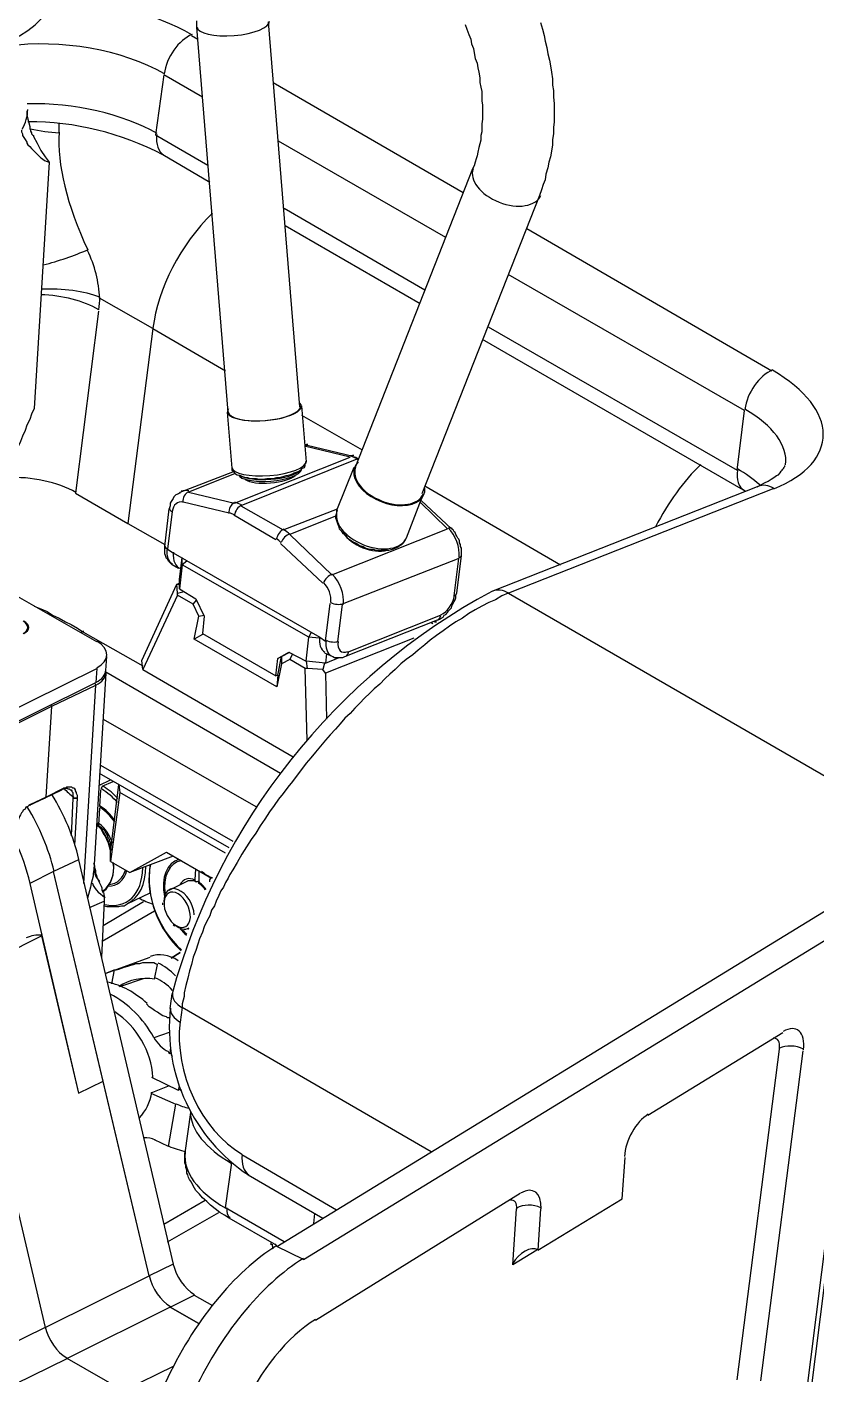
# Model space of a CAD drawing. Header units: inches. Extents: x 109 to 1721, y 29 to 669.
# Drawn here: x 1420.26 to 1438.16, y 318.33 to 348.87 of the extents above; entities that cross this region are included whole.
import ezdxf

# ---------------------------------------------------------------- set-up
doc = ezdxf.new("R2010")
doc.units = ezdxf.units.IN
doc.header["$LTSCALE"] = 0.03937
doc.header["$MEASUREMENT"] = 0
doc.layers.add('PDF3_Geometría', color=7, linetype='Continuous')

# ---------------------------------------------------------------- blocks, each defined once
blk = doc.blocks.new('OH3A1-1$-$ASSY$$CENTER$TUB_-_v2$-$copia1')
at = {"layer": 'PDF3_Geometría', "lineweight": -3}
for points in [[(15.6534, 10.245), (15.6534, 10.2508)], [(15.965, 10.2492), (15.9667, 10.2433), (15.9683, 10.2375), (15.9692, 10.2325), (15.9708, 10.2267), (15.9717, 10.2208), (15.9733, 10.215), (15.9742, 10.21), (15.975, 10.2042), (15.9758, 10.1983), (15.9758, 10.1925), (15.9767, 10.1875), (15.9767, 10.1817), (15.9775, 10.1758), (15.9775, 10.1708), (15.9775, 10.165), (15.9775, 10.1592), (15.9767, 10.1542), (15.9767, 10.1483), (15.9758, 10.1433), (15.9758, 10.1383), (15.975, 10.1325), (15.9742, 10.1275), (15.9725, 10.1225), (15.9717, 10.1175), (15.97, 10.1117), (15.9692, 10.1067), (15.9675, 10.1025), (15.9658, 10.0975), (15.9642, 10.0925), (15.8575, 9.8217)], [(15.7467, 9.9008), (15.7183, 10.25)], [(15.8967, 10.2475), (15.8983, 10.2433), (15.9, 10.2383), (15.9017, 10.2342), (15.9025, 10.23), (15.9042, 10.2258), (15.905, 10.2217), (15.9058, 10.2167), (15.9075, 10.2125), (15.9083, 10.2083), (15.9092, 10.2042), (15.91, 10.1992), (15.91, 10.195), (15.9108, 10.1908), (15.9117, 10.1867), (15.9117, 10.1825), (15.9117, 10.1783), (15.9125, 10.1742), (15.9125, 10.17), (15.9125, 10.1658), (15.9125, 10.1617), (15.9117, 10.1575), (15.9117, 10.1542), (15.9117, 10.15), (15.9108, 10.1467), (15.9108, 10.1425), (15.91, 10.1392), (15.9092, 10.1358), (15.9083, 10.1317), (15.9075, 10.1283), (15.9067, 10.1258), (15.9058, 10.1225), (15.905, 10.1192), (15.9033, 10.1167)], [(15.6817, 9.8958), (15.6533, 10.245)], [(15.6483, 10.2375), (15.6542, 10.2342)], [(15.6233, 10.2017), (15.6158, 10.1475), (15.6633, 10.12)], [(15.6583, 10.1817), (15.6233, 10.2017)], [(15.7225, 10.195), (15.895, 10.095)], [(15.4992, 10.1692), (15.4992, 10.1658), (15.5, 10.1617), (15.5008, 10.1583), (15.5017, 10.155), (15.5017, 10.1533), (15.5025, 10.1517), (15.5025, 10.1508), (15.5033, 10.1492), (15.5033, 10.1483), (15.5042, 10.1475), (15.505, 10.1467), (15.505, 10.1458)], [(15.5283, 10.1492), (15.5283, 10.1533), (15.5283, 10.1575)], [(15.4942, 10.1517), (15.4942, 10.15), (15.495, 10.1483), (15.495, 10.1467), (15.4958, 10.1458), (15.4975, 10.1433), (15.4992, 10.1408), (15.4992, 10.14), (15.5, 10.1383), (15.5017, 10.1367), (15.5033, 10.135), (15.505, 10.1333), (15.5067, 10.1317), (15.5083, 10.13), (15.51, 10.1283), (15.5117, 10.1267), (15.5133, 10.1258), (15.515, 10.1242), (15.5175, 10.1233), (15.5192, 10.1225)], [(15.505, 10.1458), (15.5083, 10.14), (15.5117, 10.1333), (15.5158, 10.1275), (15.5192, 10.1225), (15.5058, 9.8992)], [(15.8792, 10.0542), (15.7275, 10.1417)], [(15.665, 10.1042), (15.6225, 10.1292)], [(15.9033, 10.1167), (15.7967, 9.845)], [(15.7325, 10.0808), (15.86, 10.0067)], [(15.8558, 9.9942), (15.7333, 10.065)], [(15.9525, 10.0625), (16.175, 9.9333)], [(15.5592, 10.0292), (15.5592, 10.0292)], [(15.9175, 9.9733), (16.1433, 9.8433), (16.15, 9.8975), (15.9358, 10.0208)], [(15.6133, 9.9717), (15.565, 9.9992)], [(15.5642, 9.9875), (15.5433, 9.8225)], [(15.6133, 9.9717), (15.5908, 9.795)], [(15.6133, 9.9717), (15.5908, 9.795), (15.6242, 9.7758)], [(15.6133, 9.9717), (15.6792, 9.9333)], [(16.1492, 9.825), (15.9125, 9.9617)], [(15.5058, 9.8992), (15.5033, 9.8942), (15.5017, 9.8892), (15.4992, 9.8842), (15.4975, 9.8792), (15.495, 9.8742), (15.4933, 9.8692), (15.4908, 9.8642), (15.4892, 9.8592), (15.4875, 9.8542), (15.4858, 9.8492), (15.4842, 9.8467), (15.4833, 9.8442), (15.4817, 9.8383), (15.48, 9.8333), (15.4792, 9.8308), (15.4792, 9.8283), (15.4783, 9.8258), (15.4775, 9.8233), (15.4767, 9.82), (15.4767, 9.8175)], [(15.7483, 9.9017), (15.7525, 9.8508)], [(15.6808, 9.8958), (15.685, 9.845), (15.685, 9.8442), (15.685, 9.8433), (15.6858, 9.8425), (15.6875, 9.8408), (15.6883, 9.84), (15.69, 9.8392), (15.6925, 9.8383), (15.6942, 9.8375), (15.6967, 9.8367), (15.6992, 9.8367), (15.7017, 9.8358), (15.7042, 9.8358), (15.7075, 9.8358), (15.71, 9.835), (15.7133, 9.835), (15.7167, 9.8358), (15.7192, 9.8358), (15.7225, 9.8358), (15.7258, 9.8367), (15.7283, 9.8367), (15.7317, 9.8375), (15.7342, 9.8383), (15.7375, 9.8392), (15.74, 9.84), (15.7417, 9.8408), (15.7442, 9.8417), (15.7458, 9.8425), (15.7475, 9.8433), (15.7492, 9.845), (15.7508, 9.8458), (15.7517, 9.8475), (15.7517, 9.8483), (15.7517, 9.8492), (15.7525, 9.85), (15.7525, 9.8508)], [(15.7483, 9.8933), (15.8033, 9.8617)], [(15.6875, 9.84), (15.6458, 9.8233), (15.6875, 9.8133), (15.7925, 9.855), (15.7508, 9.865)], [(15.7508, 9.8658), (15.7525, 9.8658), (15.7533, 9.8658)], [(15.7508, 9.865), (15.7508, 9.865)], [(15.795, 9.8558), (15.7533, 9.8658)], [(15.8, 9.8525), (15.7983, 9.8533), (15.6933, 9.8108), (15.7317, 9.7892), (15.7808, 9.8083)], [(15.795, 9.8558), (15.7975, 9.855), (15.8, 9.8533)], [(15.6383, 9.8233), (15.6858, 9.8417)], [(15.7958, 9.8458), (15.78, 9.8067), (15.78, 9.8042), (15.7792, 9.8017), (15.7792, 9.8), (15.78, 9.7975), (15.7808, 9.795), (15.7817, 9.7925), (15.7825, 9.79), (15.7842, 9.7883), (15.7858, 9.7858), (15.7883, 9.7842), (15.79, 9.7817), (15.7925, 9.78), (15.795, 9.7783), (15.7983, 9.7767), (15.8008, 9.775), (15.8042, 9.7742), (15.8067, 9.7725), (15.81, 9.7717), (15.8133, 9.7717), (15.8158, 9.7708), (15.8192, 9.7708), (15.8225, 9.7708), (15.825, 9.7708), (15.8275, 9.7708), (15.8308, 9.7717), (15.8333, 9.7725), (15.835, 9.7733), (15.8375, 9.775), (15.8392, 9.7758), (15.8408, 9.7775), (15.8425, 9.78), (15.8433, 9.7817)], [(16.1617, 9.8283), (16.165, 9.83), (16.1683, 9.8317), (16.1717, 9.8333), (16.1742, 9.835), (16.1767, 9.8367), (16.1792, 9.8383), (16.1808, 9.8392), (16.1825, 9.8408), (16.1833, 9.8425), (16.1842, 9.8433), (16.185, 9.8442), (16.1858, 9.845), (16.1858, 9.8458), (16.1867, 9.8467), (16.1867, 9.8475)], [(15.6383, 9.8233), (15.6375, 9.8225), (15.6367, 9.8217), (15.6342, 9.8208), (15.6325, 9.8192), (15.6317, 9.8175), (15.63, 9.815), (15.6292, 9.8133), (15.6292, 9.8108), (15.6283, 9.8083)], [(15.86, 9.8292), (15.9833, 9.7575)], [(16.1617, 9.8283), (15.9209, 9.7333)], [(16.1767, 9.8267), (15.9359, 9.7317), (16.3342, 9.5017), (16.35, 9.5083)], [(16.1508, 9.8242), (16.1492, 9.825)], [(15.5433, 9.8225), (15.5908, 9.795)], [(15.6825, 9.8042), (15.6408, 9.8142)], [(15.7792, 9.8017), (15.7375, 9.785), (15.7758, 9.7483), (15.8808, 9.79), (15.8558, 9.8142)], [(15.775, 9.675), (15.7767, 9.6742), (15.7783, 9.6733), (15.78, 9.6733), (15.7817, 9.6733), (15.7833, 9.6733), (15.785, 9.6733), (15.7858, 9.6733), (15.7875, 9.6742), (15.8717, 9.7075), (15.8733, 9.7083), (15.875, 9.7092), (15.8767, 9.71), (15.8775, 9.7117), (15.8792, 9.7125), (15.8808, 9.7142), (15.8817, 9.7158), (15.8833, 9.7175), (15.8842, 9.7183), (15.885, 9.7208), (15.8858, 9.7225), (15.8867, 9.7242), (15.8875, 9.7258), (15.8883, 9.7275), (15.8883, 9.73), (15.8892, 9.7317), (15.8933, 9.7658), (15.8933, 9.7675), (15.8933, 9.7692), (15.8933, 9.7708), (15.8933, 9.7725), (15.8925, 9.7742), (15.8925, 9.7758), (15.8917, 9.7775), (15.8917, 9.7792), (15.8908, 9.7808), (15.89, 9.7817), (15.8892, 9.7833), (15.8883, 9.785), (15.8875, 9.7867), (15.8867, 9.7875), (15.8858, 9.7892), (15.8842, 9.79), (15.8567, 9.8158)], [(15.8583, 9.8208), (15.8433, 9.7817)], [(15.6242, 9.7742), (15.6283, 9.8083)], [(15.6308, 9.8058), (15.6267, 9.7717), (15.6317, 9.7683)], [(15.725, 9.78), (15.6867, 9.8025)], [(15.7675, 9.7408), (15.7292, 9.7767)], [(15.6308, 9.7575), (15.63, 9.7583), (15.6292, 9.7592), (15.6283, 9.76), (15.6275, 9.7608), (15.6267, 9.7625), (15.6258, 9.7633), (15.625, 9.7658), (15.6242, 9.7675), (15.6242, 9.77), (15.6242, 9.7725), (15.6242, 9.7742)], [(15.6317, 9.7683), (15.765, 9.6917)], [(15.6375, 9.7442), (15.64, 9.7642)], [(15.6442, 9.7608), (15.64, 9.7575), (15.64, 9.7633)], [(15.8908, 9.7633), (15.785, 9.7217), (15.7808, 9.6875)], [(15.8867, 9.7292), (15.8908, 9.7633)], [(15.6367, 9.7542), (15.6308, 9.7575)], [(15.5625, 9.6875), (15.465, 9.7433)], [(15.6042, 9.6625), (15.6033, 9.6708), (15.635, 9.74), (15.6375, 9.7408)], [(15.635, 9.74), (15.635, 9.74)], [(15.6358, 9.73), (15.6358, 9.7317), (15.635, 9.74)], [(15.635, 9.74), (15.6375, 9.74)], [(15.6375, 9.7358), (15.6375, 9.7442)], [(15.7533, 9.5983), (15.7517, 9.6633), (15.7375, 9.6717), (15.73, 9.6675), (15.7258, 9.6467), (15.6508, 9.69), (15.655, 9.7108), (15.65, 9.7217), (15.6358, 9.73), (15.6042, 9.6625)], [(15.6358, 9.7317), (15.6417, 9.7333)], [(15.9358, 9.7317), (15.93, 9.7292), (15.9242, 9.7258), (15.9183, 9.7233), (15.9117, 9.72), (15.9058, 9.7167), (15.9, 9.7133), (15.8942, 9.7092), (15.8883, 9.7058), (15.8825, 9.7017), (15.8767, 9.6975), (15.8708, 9.6933), (15.865, 9.6892), (15.86, 9.685), (15.8542, 9.68), (15.8492, 9.6758), (15.8433, 9.6717), (15.8383, 9.6675), (15.8333, 9.6625), (15.8283, 9.6583), (15.8242, 9.6542), (15.8192, 9.6492), (15.8142, 9.645), (15.81, 9.6408), (15.8058, 9.6367), (15.8008, 9.6317), (15.7967, 9.6275), (15.7925, 9.6225), (15.7875, 9.6183), (15.7833, 9.6133), (15.7792, 9.6083), (15.7742, 9.6033), (15.77, 9.5983), (15.7608, 9.5875), (15.7567, 9.5825), (15.7525, 9.5775), (15.7483, 9.5717), (15.7442, 9.5667), (15.74, 9.5608), (15.7358, 9.5558), (15.7317, 9.55), (15.7275, 9.545), (15.7233, 9.5392), (15.7192, 9.5333), (15.715, 9.5267), (15.7108, 9.5208), (15.7067, 9.5142), (15.7025, 9.5083), (15.6983, 9.5017), (15.6942, 9.495), (15.69, 9.4875), (15.6858, 9.4808), (15.6833, 9.4767), (15.6817, 9.4733), (15.6792, 9.4692), (15.6775, 9.465), (15.675, 9.4617), (15.6733, 9.4575), (15.6708, 9.4525), (15.6692, 9.4483), (15.6667, 9.4442), (15.665, 9.4392), (15.6625, 9.4342), (15.66, 9.4292), (15.6583, 9.4242), (15.6558, 9.4183), (15.6542, 9.4133), (15.6525, 9.4075), (15.65, 9.4017), (15.6484, 9.395), (15.6467, 9.3892), (15.645, 9.3825), (15.6434, 9.3758), (15.6417, 9.3692), (15.6417, 9.3658), (15.6409, 9.3625), (15.64, 9.3592), (15.64, 9.3558)], [(15.65, 9.7217), (15.6533, 9.7258)], [(15.5058, 9.72), (15.5117, 9.7175), (15.5175, 9.715), (15.5225, 9.7117), (15.5283, 9.7092), (15.5342, 9.7058), (15.5392, 9.7033), (15.545, 9.7), (15.55, 9.6967), (15.6042, 9.6658)], [(15.765, 9.6917), (15.77, 9.6883), (15.7742, 9.7225)], [(15.655, 9.7108), (15.66, 9.7117)], [(15.79, 9.6783), (15.8742, 9.7117)], [(15.8658, 9.705), (15.8675, 9.7042)], [(15.8692, 9.7067), (15.8692, 9.705)], [(15.87, 9.7067), (15.87, 9.705)], [(15.5, 9.7), (15.5, 9.7)], [(15.6583, 9.6942), (15.6508, 9.69)], [(15.7567, 9.6958), (15.755, 9.6917)], [(15.7642, 9.6908), (15.755, 9.6917)], [(15.85, 9.6908), (15.77, 9.6592), (15.7708, 9.6175)], [(15.7267, 9.6575), (15.73, 9.6742), (15.7375, 9.6783)], [(15.74, 9.6767), (15.7375, 9.6717)], [(15.7692, 9.6775), (15.775, 9.675)], [(15.7708, 9.6767), (15.77, 9.6683), (15.7825, 9.6733)], [(15.5708, 9.6617), (15.5717, 9.6742)], [(15.73, 9.6742), (15.7267, 9.6725)], [(15.73, 9.6742), (15.73, 9.6675)], [(15.77, 9.6683), (15.7525, 9.67)], [(15.7525, 9.67), (15.7533, 9.6633)], [(15.7692, 9.6683), (15.7675, 9.6625)], [(15.2942, 9.5308), (15.5625, 9.6633)], [(15.5708, 9.6592), (15.56, 9.4808)], [(15.5625, 9.6633), (15.5617, 9.6508)], [(15.5708, 9.66), (15.5708, 9.66)], [(15.5708, 9.66), (15.5708, 9.66)], [(15.7292, 9.5683), (15.5708, 9.66)], [(15.6042, 9.6625), (15.7408, 9.5833)], [(15.7267, 9.6575), (15.725, 9.6567)], [(15.7267, 9.6575), (15.7258, 9.6467)], [(15.7267, 9.6575), (15.7267, 9.6575)], [(15.77, 9.6592), (15.7675, 9.6625), (15.7533, 9.6633), (15.7517, 9.6633)], [(15.2933, 9.5175), (15.5617, 9.6508)], [(15.5167, 9.5467), (15.5217, 9.6292), (15.5617, 9.6483)], [(15.5508, 9.4683), (15.5617, 9.6483)], [(15.5617, 9.6483), (15.5608, 9.65)], [(15.44, 9.5883), (15.5217, 9.6292)], [(15.515, 9.5458), (15.5167, 9.5467), (15.5217, 9.6292), (15.5208, 9.63)], [(15.5208, 9.63), (15.5217, 9.6292)], [(15.5683, 9.6175), (15.7067, 9.5383)], [(15.5683, 9.6175), (15.7067, 9.5383)], [(15.7708, 9.6), (15.7708, 9.6)], [(15.6825, 9.5008), (15.565, 9.5683)], [(15.5658, 9.5758), (15.6858, 9.5067)], [(15.7517, 9.5767), (15.7517, 9.5767)], [(15.7533, 9.5783), (15.7533, 9.5783)], [(15.5325, 9.555), (15.5167, 9.5467), (15.515, 9.5458), (15.5308, 9.5533)], [(15.5325, 9.555), (15.5308, 9.5533)], [(15.5308, 9.5533), (15.5317, 9.5542), (15.5333, 9.5542), (15.5342, 9.555), (15.535, 9.555), (15.5358, 9.555), (15.5367, 9.5542), (15.5375, 9.5542), (15.5383, 9.5533), (15.5392, 9.5533), (15.54, 9.5525), (15.54, 9.5517), (15.5408, 9.5508), (15.5408, 9.5492), (15.5408, 9.5483), (15.5408, 9.5475), (15.5408, 9.5458)], [(15.545, 9.5458), (15.545, 9.5475), (15.545, 9.5483), (15.5442, 9.55), (15.5442, 9.5508), (15.5433, 9.5525), (15.5433, 9.5533), (15.5425, 9.5542), (15.5417, 9.555), (15.5408, 9.555), (15.54, 9.5558), (15.5383, 9.5558), (15.5375, 9.5558), (15.5367, 9.5558), (15.535, 9.5558), (15.5342, 9.555), (15.5325, 9.555)], [(15.565, 9.5575), (15.575, 9.5625)], [(15.5675, 9.5567), (15.5775, 9.5608)], [(15.575, 9.4967), (15.5825, 9.5583)], [(15.5825, 9.5583), (15.5833, 9.5508)], [(15.5167, 9.5467), (15.5025, 9.54), (15.5008, 9.5392), (15.5, 9.5383), (15.4983, 9.5375), (15.4975, 9.5358), (15.4958, 9.535), (15.495, 9.5333), (15.4942, 9.5325), (15.4933, 9.5308), (15.4925, 9.5292), (15.4917, 9.5275), (15.4908, 9.5258), (15.49, 9.5242), (15.4892, 9.5225), (15.4892, 9.5208), (15.4892, 9.52), (15.4883, 9.5183)], [(15.5008, 9.5392), (15.515, 9.5458)], [(15.5408, 9.5458), (15.5392, 9.5117)], [(15.5408, 9.5458), (15.5408, 9.5458)], [(15.5408, 9.5458), (15.545, 9.5458)], [(15.545, 9.5458), (15.5408, 9.5458)], [(15.5425, 9.5033), (15.545, 9.5458)], [(15.5658, 9.5533), (15.565, 9.5383)], [(15.6792, 9.4958), (15.5833, 9.5508), (15.575, 9.4883), (15.5925, 9.4783)], [(15.5017, 9.5392), (15.5025, 9.54)], [(15.565, 9.5367), (15.5642, 9.5217)], [(15.5625, 9.5225), (15.5642, 9.5233)], [(15.5625, 9.5225), (15.5625, 9.5225)], [(15.575, 9.4983), (15.5742, 9.5017), (15.5733, 9.505), (15.5717, 9.5083), (15.57, 9.5117), (15.5683, 9.5142), (15.5667, 9.5175), (15.5642, 9.52), (15.5625, 9.5225)], [(15.5642, 9.5208), (15.5642, 9.5217)], [(15.5758, 9.5025), (15.575, 9.5042), (15.575, 9.5058), (15.5742, 9.5067), (15.5742, 9.5083), (15.5733, 9.5092), (15.5725, 9.5108), (15.5725, 9.5117), (15.5717, 9.5133), (15.5708, 9.5142), (15.57, 9.5158), (15.5692, 9.5167), (15.5683, 9.5175), (15.5675, 9.5183), (15.5667, 9.5192), (15.565, 9.52), (15.5642, 9.5208)], [(15.575, 9.4883), (15.575, 9.4967)], [(15.6317, 9.4933), (15.5925, 9.4783), (15.6258, 9.4967), (15.6667, 9.4733)], [(15.6967, 9.5), (15.6967, 9.5)], [(15.5458, 9.49), (15.5233, 9.4792)], [(15.5458, 9.49), (15.6317, 9.1233)], [(15.5692, 9.4575), (15.5692, 9.4592), (15.5683, 9.46), (15.5683, 9.4608), (15.5675, 9.4625), (15.5675, 9.4633), (15.5675, 9.4642), (15.5667, 9.4658), (15.5658, 9.4675), (15.565, 9.4692), (15.5633, 9.4733), (15.5625, 9.4758), (15.5617, 9.4775), (15.5617, 9.48), (15.5608, 9.4825), (15.5608, 9.4842), (15.56, 9.4867)], [(15.6533, 9.47), (15.6525, 9.47), (15.6517, 9.4708), (15.6517, 9.4717), (15.6525, 9.4817)], [(15.5017, 9.4683), (15.5458, 9.2783), (15.5683, 9.2892), (15.5233, 9.4792)], [(15.5233, 9.4792), (15.5017, 9.4683)], [(15.61, 9.1125), (15.5233, 9.4792)], [(15.56, 9.4808), (15.5592, 9.4775), (15.5592, 9.475), (15.5583, 9.4717), (15.5575, 9.4683), (15.5567, 9.465), (15.5558, 9.4617), (15.555, 9.4583), (15.5542, 9.455)], [(15.6283, 9.4625), (15.645, 9.4708)], [(15.6525, 9.47), (15.6508, 9.4708), (15.65, 9.4708), (15.6492, 9.4708), (15.6483, 9.4708), (15.6475, 9.4708), (15.6467, 9.4708), (15.6458, 9.4708), (15.645, 9.4708)], [(15.6533, 9.47), (15.655, 9.4708)], [(15.655, 9.48), (15.655, 9.47)], [(15.655, 9.4683), (15.655, 9.4692), (15.655, 9.47)], [(15.665, 9.47), (15.665, 9.4708), (15.665, 9.4717), (15.6658, 9.4725), (15.6658, 9.4733)], [(15.5692, 9.4575), (15.5692, 9.455), (15.5692, 9.4525)], [(15.59, 9.45), (15.6108, 9.46)], [(15.6608, 9.4625), (15.66, 9.4642), (15.6583, 9.4658), (15.6567, 9.4675), (15.655, 9.4683)], [(15.5558, 9.4467), (15.5692, 9.4525), (15.5667, 9.4017)], [(15.605, 9.4517), (15.5683, 9.43)], [(15.5692, 9.4483), (15.5717, 9.4475), (15.575, 9.4475), (15.5775, 9.4475), (15.58, 9.4475), (15.5825, 9.4475), (15.585, 9.4483), (15.5875, 9.4483), (15.59, 9.45)], [(15.6225, 9.4492), (15.6225, 9.4508)], [(15.6683, 9.4475), (15.6683, 9.4475)], [(15.7259, 9.1392), (16.2367, 9.4517)], [(15.615, 9.4433), (15.5675, 9.4158)], [(15.75, 9.1275), (16.2608, 9.44)], [(16.2608, 9.44), (16.1692, 8.7125)], [(16.265, 9.4425), (16.1725, 8.7084)], [(15.4408, 9.385), (15.5125, 9.4208), (15.5458, 9.2783), (15.5683, 9.2892)], [(15.6317, 9.4308), (15.6333, 9.43)], [(15.645, 9.4267), (15.6458, 9.4275)], [(15.57, 9.3867), (15.6108, 9.4017)], [(15.57, 9.3867), (15.5783, 9.39), (15.5792, 9.39), (15.58, 9.39), (15.5825, 9.3908), (15.585, 9.3917), (15.5875, 9.3925), (15.5908, 9.3933), (15.5933, 9.3942), (15.5958, 9.395), (15.5983, 9.3958), (15.6017, 9.3958), (15.6042, 9.3967), (15.6067, 9.3967), (15.6092, 9.3967), (15.6117, 9.3967), (15.6142, 9.3967), (15.6158, 9.3958), (15.6175, 9.395)], [(15.63, 9.4008), (15.6383, 9.4058)], [(15.6383, 9.4058), (15.63, 9.4008)], [(15.4408, 9.385), (15.5158, 9.0658)], [(15.4408, 9.385), (15.5158, 9.0658)], [(15.5783, 9.39), (15.5758, 9.3775)], [(15.615, 9.3817), (15.6175, 9.395)], [(15.5833, 9.375), (15.6058, 9.3825)], [(15.6283, 9.3467), (15.6267, 9.3467), (15.6258, 9.3475), (15.6225, 9.3483), (15.62, 9.35), (15.6175, 9.3517), (15.615, 9.3533), (15.6125, 9.355), (15.61, 9.3567), (15.6075, 9.3592)], [(15.6292, 9.355), (15.6308, 9.3683)], [(15.8658, 9.225), (15.64, 9.3558), (15.6383, 9.3425)], [(15.6283, 9.3333), (15.6142, 9.3283)], [(16.0625, 9.2583), (16.185, 9.3333)], [(15.6275, 9.315), (15.6292, 9.3158)], [(15.6275, 9.315), (15.6292, 9.3142)], [(15.6292, 9.3183), (15.6292, 9.3167)], [(16.1433, 9.0183), (16.1817, 9.3183)], [(16.165, 9.0175), (16.2033, 9.3167)], [(15.61, 9.1125), (15.5683, 9.2892)], [(15.6367, 9.2808), (15.6125, 9.2925)], [(15.6283, 9.285), (15.6117, 9.2783), (15.6342, 9.2683)], [(15.6367, 9.2808), (15.6375, 9.285)], [(15.6275, 9.23), (15.6342, 9.2683)], [(15.6475, 9.2608), (15.6425, 9.2242)], [(15.605, 9.2375), (15.6058, 9.2375)], [(15.6275, 9.23), (15.615, 9.2358)], [(15.7258, 9.14), (15.6825, 9.165), (15.6783, 9.1675), (15.6742, 9.17), (15.67, 9.1733), (15.6658, 9.1767), (15.6625, 9.18), (15.6583, 9.1833), (15.6558, 9.1867), (15.6525, 9.19), (15.65, 9.1942), (15.6483, 9.1975), (15.6467, 9.2), (15.6458, 9.2017), (15.645, 9.2042), (15.6442, 9.2058), (15.6442, 9.2083), (15.6433, 9.2108), (15.6433, 9.2125), (15.6425, 9.215), (15.6425, 9.2175), (15.6425, 9.2192), (15.6425, 9.2217), (15.6425, 9.2242)], [(15.7325, 9.1433), (15.6792, 9.1742), (15.685, 9.215)], [(15.685, 9.2142), (15.685, 9.215)], [(15.685, 9.2142), (15.685, 9.215)], [(15.685, 9.215), (15.685, 9.215)], [(15.6942, 9.2225), (15.78, 9.1725)], [(15.9625, 9.1358), (16.0392, 9.1825), (16.0417, 9.22)], [(15.7, 9.2042), (15.7675, 9.165)], [(15.6608, 9.1808), (15.6233, 9.1592)], [(15.7608, 9.0725), (15.9467, 9.1875)], [(15.6267, 9.1433), (15.6733, 9.17)], [(15.76, 9.1692), (15.7592, 9.16)], [(15.76, 9.1692), (15.7592, 9.16)], [(15.94, 9.1225), (15.9433, 9.1733)], [(15.965, 9.1733), (15.9625, 9.1358)], [(15.7208, 9.1408), (15.7208, 9.1425)], [(15.75, 9.1275), (15.7258, 9.1392)], [(15.9617, 9.1358), (15.94, 9.1225)], [(15.6317, 9.1233), (15.61, 9.1125)], [(15.5158, 9.0658), (15.61, 9.1125)], [(15.6292, 9.0842), (15.6508, 9.095)], [(15.6508, 9.095), (15.6675, 9.0858)], [(15.6292, 9.0842), (15.5358, 9.0375)], [(15.6292, 9.0842), (15.655, 9.0692)], [(15.655, 9.0692), (15.6292, 9.0842)], [(15.5158, 9.0658), (15.4225, 9.02)], [(15.4417, 8.9917), (15.5358, 9.0375)], [(15.5908, 8.9583), (15.5933, 8.9958), (15.5867, 9.0083), (15.5358, 9.0375)], [(15.5908, 8.9583), (15.5933, 8.9958), (15.5867, 9.0083), (15.5358, 9.0375)], [(15.6325, 9.0308), (15.5867, 9.0083)]]:
    blk.add_lwpolyline(points, dxfattribs=at)
blk.add_lwpolyline([(15.7367, 9.6783), (15.7525, 9.67), (15.755, 9.6917), (15.64, 9.7575), (15.6375, 9.7358), (15.6525, 9.7267), (15.66, 9.7108), (15.6583, 9.695), (15.725, 9.6567), (15.7267, 9.6725)], close=True, dxfattribs=at)
for centre, radius, start, end in [((15.5015, 9.9001), 0.2591, 62.155, 90.3234), ((15.5316, 10.269), 0.1197, 255.826, 268.4955), ((15.445, 10.2972), 0.2765, 284.4561, 293.3884), ((15.4519, 9.9939), 0.1133, 2.6643, 25.4082), ((15.4631, 10.0015), 0.1022, 352.8203, 359.3522), ((15.7073, 9.9883), 0.1003, 263.4796, 285.8565), ((15.7876, 9.8348), 0.0217, 59.2609, 75.8861), ((16.0894, 9.748), 0.1107, 47.7064, 60.4958), ((15.6826, 9.7931), 0.0217, 59.2609, 75.8861), ((15.6786, 9.7886), 0.0164, 59.0742, 75.7018), ((15.7167, 9.7632), 0.0302, 46.0547, 59.3587), ((15.7136, 9.7613), 0.023, 45.9086, 59.1852), ((16.2033, 9.2112), 0.5937, 118.4148, 164.6495), ((15.5557, 9.6846), 0.0136, 112.4519, 124.064), ((15.5686, 9.5863), 0.0478, 220.9994, 235.9535), ((15.5356, 9.5021), 0.0635, 61.7117, 62.2886), ((15.5322, 9.4988), 0.0681, 43.376, 57.7615), ((15.3519, 9.4435), 0.2, 13.4972, 31.8711), ((15.5307, 9.4969), 0.0677, 41.5669, 57.7157), ((15.3295, 9.4327), 0.1999, 13.4952, 31.7784), ((15.3295, 9.4327), 0.1999, 13.4952, 31.7784), ((15.512, 9.4805), 0.0662, 15.6821, 39.7851), ((15.3114, 9.4231), 0.1961, 13.3938, 25.4175), ((15.5517, 9.4819), 0.0262, 309.334, 10.3934), ((15.6992, 9.4734), 0.0892, 172.5198, 227.6441), ((15.6325, 9.5097), 0.0629, 239.5835, 252.5591), ((15.6781, 9.4614), 0.0525, 220.6014, 229.518), ((15.6754, 9.4595), 0.0483, 223.3021, 229.9356), ((15.6075, 9.3357), 0.0466, 80.7377, 122.4466), ((15.7891, 9.338), 0.1608, 173.9472, 236.3636), ((15.6605, 9.3328), 0.056, 245.2552, 247.9653), ((15.6613, 9.3273), 0.0645, 245.5563, 256.5259), ((15.6554, 9.2911), 0.0668, 245.6987, 259.6435), ((15.7356, 9.1413), 0.0139, 180.098, 197.6049), ((15.741, 9.1523), 0.02, 211.6176, 220.2858)]:
    blk.add_arc(centre, radius, start, end, dxfattribs=at)
for points in [[(15.393, 10.2185), (15.4631, 10.2143), (15.5217, 10.2412), (15.5239, 10.2786)], [(15.6488, 10.2381), (15.6154, 10.2573), (15.5691, 10.2697), (15.5225, 10.2716)], [(15.6535, 10.2452), (15.6539, 10.2395), (15.669, 10.2361), (15.6871, 10.2375)], [(15.6871, 10.2375), (15.7052, 10.239), (15.7195, 10.2449), (15.7191, 10.2506)], [(15.6239, 10.2027), (15.5862, 10.2245), (15.5293, 10.2345), (15.4817, 10.2278)], [(15.6489, 10.2384), (15.6369, 10.2336), (15.6256, 10.2176), (15.6237, 10.2026)], [(15.4947, 10.1526), (15.4982, 10.1582), (15.4999, 10.1642), (15.4999, 10.1704)], [(15.6172, 10.1486), (15.5863, 10.1664), (15.5417, 10.1767), (15.4995, 10.1756)], [(15.5283, 10.1497), (15.5264, 10.1209), (15.5355, 10.0835), (15.5543, 10.0431)], [(15.617, 10.1476), (15.6159, 10.1389), (15.6182, 10.1321), (15.6231, 10.1292)], [(15.904, 10.1166), (15.9, 10.1066), (15.9105, 10.093), (15.9274, 10.0864)], [(15.9274, 10.0864), (15.9443, 10.0797), (15.9613, 10.0825), (15.9652, 10.0925)], [(15.6674, 10.0763), (15.6383, 10.0477), (15.618, 10.0085), (15.6134, 9.972)], [(15.6674, 10.0763), (15.6383, 10.0477), (15.618, 10.0085), (15.6134, 9.972)], [(15.5652, 10.0001), (15.5512, 10.0056), (15.5316, 10.0083), (15.5122, 10.0073)], [(15.5644, 9.9888), (15.5506, 9.9968), (15.5311, 10.0018), (15.5119, 10.0024)], [(16.1756, 9.9342), (16.1636, 9.9294), (16.1523, 9.9134), (16.1504, 9.8984)], [(16.1767, 9.8265), (16.237, 9.8505), (16.2364, 9.8986), (16.1754, 9.9339)], [(15.682, 9.8989), (15.6785, 9.8944), (15.6841, 9.8903), (15.6959, 9.8887)], [(15.7154, 9.8884), (15.7336, 9.8899), (15.7479, 9.8957), (15.7474, 9.9014)], [(15.7347, 9.8919), (15.7461, 9.8953), (15.7509, 9.9003), (15.7468, 9.9042)], [(16.1874, 9.8481), (16.1895, 9.8654), (16.1761, 9.8838), (16.1505, 9.8985)], [(15.6818, 9.8961), (15.6823, 9.8903), (15.6973, 9.8869), (15.7154, 9.8884)], [(15.751, 9.8662), (15.751, 9.8662), (15.7509, 9.8662), (15.7509, 9.8662)], [(15.7539, 9.8665), (15.7531, 9.8666), (15.7523, 9.8666), (15.7515, 9.8662)], [(15.7196, 9.8384), (15.7382, 9.8399), (15.7529, 9.8458), (15.7524, 9.8515)], [(15.7956, 9.8565), (15.7948, 9.8566), (15.794, 9.8566), (15.7931, 9.8562)], [(15.7997, 9.8508), (15.7931, 9.8444), (15.7947, 9.8343), (15.8037, 9.8254)], [(15.8002, 9.8535), (15.7998, 9.8535), (15.7993, 9.8533), (15.7988, 9.8531)], [(16.1104, 9.8484), (16.0949, 9.8335), (16.0806, 9.8139), (16.0694, 9.792)], [(16.1104, 9.8484), (16.0949, 9.8335), (16.0806, 9.8139), (16.0694, 9.792)], [(15.5436, 9.823), (15.5271, 9.8325), (15.5031, 9.8377), (15.481, 9.8364)], [(15.6851, 9.846), (15.6856, 9.8403), (15.701, 9.8369), (15.7196, 9.8384)], [(15.6911, 9.839), (15.6927, 9.8346), (15.7054, 9.8322), (15.7203, 9.8334)], [(15.6929, 9.8386), (15.6973, 9.8355), (15.7082, 9.8341), (15.7203, 9.835)], [(15.7202, 9.8317), (15.7301, 9.8325), (15.7389, 9.8352), (15.7425, 9.8384)], [(15.7203, 9.8334), (15.7352, 9.8346), (15.7473, 9.8391), (15.7482, 9.8437)], [(15.7203, 9.835), (15.7324, 9.836), (15.743, 9.8392), (15.7468, 9.843)], [(15.7973, 9.8458), (15.7933, 9.8357), (15.8038, 9.8222), (15.8208, 9.8155)], [(16.1437, 9.8434), (16.1426, 9.8347), (16.1448, 9.8279), (16.1498, 9.825)], [(15.646, 9.8245), (15.6436, 9.8251), (15.6413, 9.825), (15.6392, 9.8242)], [(15.6456, 9.8237), (15.6426, 9.8225), (15.6404, 9.8182), (15.6407, 9.8141)], [(15.6972, 9.8347), (15.7013, 9.8321), (15.7103, 9.8309), (15.7202, 9.8317)], [(15.8037, 9.8254), (15.8127, 9.8165), (15.8273, 9.8107), (15.8399, 9.8111)], [(15.8399, 9.8111), (15.8526, 9.8115), (15.8607, 9.8178), (15.8602, 9.827)], [(16.1771, 9.8267), (16.1719, 9.8297), (16.1667, 9.8304), (16.1622, 9.8286)], [(15.641, 9.8142), (15.6359, 9.8154), (15.6318, 9.8119), (15.631, 9.8058)], [(15.6873, 9.8137), (15.6842, 9.8125), (15.682, 9.8082), (15.6824, 9.8041)], [(15.6938, 9.8115), (15.6907, 9.8103), (15.6879, 9.8062), (15.6874, 9.8024)], [(15.8208, 9.8155), (15.8377, 9.8089), (15.8546, 9.8116), (15.8586, 9.8217)], [(15.6284, 9.8089), (15.6283, 9.8078), (15.6291, 9.8067), (15.6307, 9.8058)], [(15.7807, 9.8069), (15.7766, 9.7964), (15.7873, 9.7824), (15.8046, 9.7756)], [(15.7321, 9.7898), (15.7291, 9.7886), (15.7262, 9.7845), (15.7257, 9.7807)], [(15.8912, 9.764), (15.8923, 9.7733), (15.8882, 9.7844), (15.8813, 9.7911)], [(15.885, 9.7903), (15.8843, 9.791), (15.8832, 9.7911), (15.8817, 9.7906)], [(15.6242, 9.7747), (15.6241, 9.7737), (15.625, 9.7725), (15.6266, 9.7716)], [(15.7376, 9.7856), (15.7344, 9.7844), (15.7309, 9.7809), (15.7297, 9.7776)], [(15.7861, 9.7863), (15.7898, 9.7808), (15.7962, 9.7759), (15.8039, 9.7729)], [(15.8046, 9.7756), (15.822, 9.7688), (15.8394, 9.7717), (15.8435, 9.7822)], [(15.6263, 9.7722), (15.6255, 9.7656), (15.6272, 9.7604), (15.6311, 9.7582)], [(15.6321, 9.7689), (15.6312, 9.7612), (15.6337, 9.7555), (15.6387, 9.7541)], [(15.8039, 9.7729), (15.8115, 9.7699), (15.8196, 9.7691), (15.826, 9.7706)], [(15.891, 9.7639), (15.8924, 9.7644), (15.8932, 9.7652), (15.8933, 9.7661)], [(15.7759, 9.7489), (15.7727, 9.7478), (15.7692, 9.7442), (15.7681, 9.7409)], [(15.7748, 9.7234), (15.7757, 9.7295), (15.773, 9.7367), (15.7684, 9.741)], [(15.7862, 9.7215), (15.7873, 9.7308), (15.7832, 9.7419), (15.7763, 9.7486)], [(15.8745, 9.7121), (15.8804, 9.7144), (15.8859, 9.7224), (15.8869, 9.7298)], [(15.8869, 9.7297), (15.8882, 9.7302), (15.889, 9.731), (15.8891, 9.7319)], [(15.9362, 9.7317), (15.9311, 9.7347), (15.9259, 9.7354), (15.9214, 9.7336)], [(15.7749, 9.7233), (15.778, 9.7215), (15.783, 9.721), (15.786, 9.7222)], [(15.4957, 9.6952), (15.5014, 9.6981), (15.5014, 9.7031), (15.4957, 9.7064)], [(15.4963, 9.6952), (15.5023, 9.698), (15.5023, 9.703), (15.4963, 9.7064)], [(15.8717, 9.7072), (15.8732, 9.7078), (15.8742, 9.7094), (15.8745, 9.7114)], [(15.7646, 9.6922), (15.7638, 9.6856), (15.7656, 9.6804), (15.7694, 9.6782)], [(15.7705, 9.6889), (15.7697, 9.6823), (15.7714, 9.6771), (15.7752, 9.6749)], [(15.7707, 9.6891), (15.7738, 9.6873), (15.7788, 9.6869), (15.7819, 9.6881)], [(15.5625, 9.6641), (15.5747, 9.6702), (15.5747, 9.6811), (15.5625, 9.6883)], [(15.7814, 9.6878), (15.7805, 9.6804), (15.7844, 9.6763), (15.7903, 9.6787)], [(15.7883, 9.6747), (15.7898, 9.6753), (15.7909, 9.6769), (15.7912, 9.6789)], [(15.5617, 9.6507), (15.5673, 9.6536), (15.5705, 9.6576), (15.5708, 9.6619)], [(15.5617, 9.6482), (15.5675, 9.6512), (15.5708, 9.6554), (15.5708, 9.66)], [(15.5655, 9.558), (15.5653, 9.5579), (15.5651, 9.5578), (15.5649, 9.5576)], [(15.568, 9.5564), (15.5672, 9.556), (15.5665, 9.5549), (15.5664, 9.5539)], [(15.5652, 9.537), (15.5654, 9.5371), (15.5656, 9.5374), (15.5658, 9.5377)], [(15.5789, 9.5257), (15.575, 9.5311), (15.5704, 9.5355), (15.5656, 9.5386)], [(15.579, 9.5242), (15.5751, 9.5296), (15.5705, 9.5342), (15.5657, 9.5372)], [(15.5658, 9.5377), (15.5659, 9.538), (15.5661, 9.5383), (15.5661, 9.5386)], [(15.5767, 9.5046), (15.5747, 9.5119), (15.5702, 9.5187), (15.5647, 9.5224)], [(15.56, 9.4818), (15.56, 9.4777), (15.5618, 9.4736), (15.5651, 9.4701)], [(15.5686, 9.4614), (15.5753, 9.4662), (15.5786, 9.4758), (15.5777, 9.4876)], [(15.5699, 9.4495), (15.5894, 9.4448), (15.6037, 9.4585), (15.6044, 9.4826)], [(15.5741, 9.4675), (15.5811, 9.4682), (15.5864, 9.4732), (15.5888, 9.4811)], [(15.5905, 9.4503), (15.6009, 9.4554), (15.607, 9.4678), (15.6071, 9.4841)], [(15.6114, 9.4857), (15.6052, 9.4615), (15.6176, 9.4271), (15.6395, 9.4083)], [(15.6371, 9.4903), (15.626, 9.4875), (15.6206, 9.4737), (15.624, 9.4565)], [(15.6394, 9.4891), (15.6282, 9.4875), (15.6221, 9.475), (15.6245, 9.4586)], [(15.5585, 9.4688), (15.5595, 9.4647), (15.5637, 9.4599), (15.5702, 9.4556)], [(15.5729, 9.4659), (15.5811, 9.4659), (15.5873, 9.4712), (15.5899, 9.4804)], [(15.6519, 9.4715), (15.646, 9.4743), (15.6406, 9.4726), (15.638, 9.4673)], [(15.6616, 9.463), (15.6596, 9.4658), (15.6572, 9.4682), (15.6547, 9.4699)], [(15.6574, 9.4797), (15.66, 9.4774), (15.6634, 9.4752), (15.6674, 9.4734)], [(15.6364, 9.4628), (15.629, 9.466), (15.6232, 9.4612), (15.6233, 9.4519)], [(15.6363, 9.459), (15.6297, 9.4629), (15.6239, 9.4596), (15.6235, 9.4516)], [(15.6474, 9.4376), (15.6478, 9.4455), (15.6429, 9.4551), (15.6363, 9.459)], [(15.6509, 9.4401), (15.6503, 9.4496), (15.6439, 9.4596), (15.6364, 9.4628)], [(15.6235, 9.4516), (15.623, 9.4437), (15.628, 9.4341), (15.6346, 9.4302)], [(15.6346, 9.4302), (15.6412, 9.4263), (15.6469, 9.4296), (15.6474, 9.4376)], [(15.5132, 9.4215), (15.5079, 9.422), (15.5029, 9.4211), (15.4986, 9.419)], [(15.6337, 9.4305), (15.6381, 9.427), (15.6427, 9.4261), (15.6462, 9.4281)], [(15.6365, 9.3984), (15.6278, 9.4038), (15.6189, 9.4052), (15.6109, 9.4023)], [(15.634, 9.3846), (15.629, 9.3898), (15.6236, 9.3937), (15.6182, 9.3961)], [(15.6083, 9.3595), (15.5975, 9.3694), (15.585, 9.3762), (15.5725, 9.3789)], [(15.6313, 9.3714), (15.6264, 9.3769), (15.621, 9.3807), (15.6157, 9.3826)], [(15.6142, 9.3288), (15.6048, 9.3459), (15.5908, 9.36), (15.5748, 9.368)], [(15.6311, 9.3685), (15.6305, 9.3641), (15.6339, 9.3594), (15.6402, 9.3557)], [(15.6135, 9.2928), (15.6122, 9.3159), (15.5987, 9.3391), (15.579, 9.3519)], [(15.6294, 9.3552), (15.6289, 9.3508), (15.6322, 9.3461), (15.6386, 9.3423)], [(15.6381, 9.3428), (15.6324, 9.2977), (15.6575, 9.2441), (15.6942, 9.223)], [(16.1996, 9.3346), (16.1961, 9.3377), (16.1909, 9.3376), (16.1853, 9.3342)], [(16.2036, 9.3177), (16.2045, 9.3253), (16.203, 9.3314), (16.1996, 9.3346)], [(15.6144, 9.3288), (15.6175, 9.3231), (15.6222, 9.3185), (15.6276, 9.316)], [(16.1818, 9.3186), (16.1826, 9.3247), (16.1802, 9.3285), (16.1762, 9.328)], [(15.6295, 9.3178), (15.6292, 9.3157), (15.6297, 9.3135), (15.6308, 9.3114)], [(16.2035, 9.3182), (16.1969, 9.3216), (16.1873, 9.322), (16.1819, 9.3191)], [(15.6012, 9.256), (15.6071, 9.262), (15.611, 9.2701), (15.6126, 9.2793)], [(15.6474, 9.261), (15.6477, 9.245), (15.6611, 9.2283), (15.6845, 9.2148)], [(15.6474, 9.261), (15.6477, 9.245), (15.6611, 9.2283), (15.6845, 9.2148)], [(16.0628, 9.2592), (16.0517, 9.2525), (16.0421, 9.2354), (16.0412, 9.2208)], [(15.6158, 9.2357), (15.6123, 9.2373), (15.6088, 9.2379), (15.6054, 9.2376)], [(15.6427, 9.2244), (15.6405, 9.2071), (15.6539, 9.1887), (15.6795, 9.174)], [(15.6945, 9.2226), (15.6934, 9.2139), (15.6957, 9.2071), (15.7006, 9.2042)], [(15.9655, 9.1733), (15.9663, 9.1879), (15.958, 9.1942), (15.947, 9.1875)], [(15.9436, 9.1731), (15.9439, 9.1786), (15.9416, 9.1818), (15.9378, 9.1813)], [(15.9652, 9.1742), (15.9587, 9.1776), (15.949, 9.1775), (15.9436, 9.174)], [(15.6806, 9.1744), (15.68, 9.1702), (15.6811, 9.1668), (15.6836, 9.1654)], [(15.7258, 9.14), (15.6874, 9.1165), (15.6498, 9.0701), (15.6246, 9.0153)], [(15.9629, 9.1363), (15.9561, 9.1397), (15.9457, 9.1338), (15.9397, 9.1232)], [(15.75, 9.1283), (15.7116, 9.1049), (15.6739, 9.0585), (15.6488, 9.0036)], [(15.6316, 9.1239), (15.6344, 9.1119), (15.6421, 9.1008), (15.6512, 9.0956)], [(15.6099, 9.113), (15.6127, 9.1011), (15.6204, 9.09), (15.6295, 9.0848)], [(15.6099, 9.113), (15.6127, 9.1011), (15.6204, 9.09), (15.6295, 9.0848)], [(15.5158, 9.0664), (15.5185, 9.0544), (15.5263, 9.0433), (15.5353, 9.0381)], [(15.5158, 9.0664), (15.5185, 9.0544), (15.5263, 9.0433), (15.5353, 9.0381)], [(15.7608, 9.073), (15.7355, 9.0574), (15.7107, 9.0268), (15.6939, 8.9905)]]:
    blk.add_open_spline(points, degree=3, dxfattribs=at)

msp = doc.modelspace()

# ---------------------------------------------------------------- block references
at = {"xscale": 25, "yscale": 25, "zscale": 25}
msp.add_blockref('OH3A1-1$-$ASSY$$CENTER$TUB_-_v2$-$copia1', (1032.78, 92.74), dxfattribs=at)

doc.saveas('drawing.dxf')
